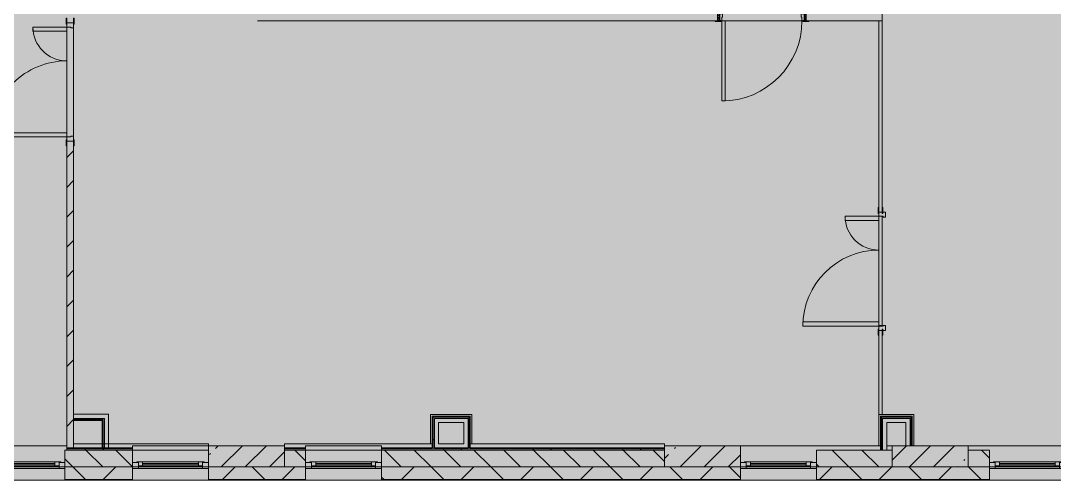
# Model space of a CAD drawing. Header units: millimetres. Extents: x 81609 to 272668, y -8553 to 29000.
# Drawn here: x 237063 to 249307, y -258 to 5180 of the extents above; entities that cross this region are included whole.
import ezdxf

# ---------------------------------------------------------------- set-up
doc = ezdxf.new("R2010")
doc.units = ezdxf.units.MM
doc.layers.add('A-DETL-GENF-2', color=7, linetype='Continuous', lineweight=9, true_color=0xc0c0c0, transparency=0.4)
for name, color, linetype, lineweight, true_color in [('A-DOOR-3', 7, 'Continuous', 5, 0xb7b7b7), ('A-DOOR-4', 7, 'Continuous', 5, 0xe2e2e2), ('A-DOOR-5', 7, 'Continuous', 5, 0xaaaaaa), ('A-DOOR-FRAM-2', 7, 'Continuous', 5, 0xe2e2e2), ('A-DOOR-FRAM-3', 7, 'Continuous', 5, 0xb7b7b7), ('A-DOOR-FRAM-4', 7, 'Continuous', 5, 0xaaaaaa), ('A-FLOR-2', 7, 'Continuous', 5, 0xb7b7b7), ('A-GLAZ-2', 7, 'Continuous', 5, 0x737373), ('A-WALL-3', 7, 'Continuous', 5, 0x737373), ('A-WALL-4', 7, 'Continuous', 9, 0x737373), ('I-WALL-1', 7, 'Continuous', 5, 0xe7e7e7), ('I-WALL-2', 7, 'Continuous', 9, 0xe7e7e7), ('I-WALL-4', 7, 'Continuous', 5, 0x737373), ('S-COLS-2', 7, 'Continuous', 5, 0x737373)]:
    doc.layers.add(name, color=color, linetype=linetype, lineweight=lineweight, true_color=true_color)
for name, color, linetype, lineweight in [('A-WALL-2', 7, 'Continuous', 5), ('I-WALL-3', 7, 'Continuous', 5), ('S-COLS-1', 7, 'Continuous', 5)]:
    doc.layers.add(name, color=color, linetype=linetype, lineweight=lineweight)
pattern_1 = [(45, (145658, 0), (-530.33, 530.33), []), (135, (145658, 0), (-530.33, -530.33), [])]

# ---------------------------------------------------------------- blocks, each defined once
blk = doc.blocks.new('120_Окно_СКБ_1Ст - 120_Окно_СКБ_1Ст 900х2500_h_ с форточкой-V256-2_9_3_птичка')
at = {"layer": 'A-GLAZ-2'}
for p, q in [((-450, -127), (-450, -57)), ((-450, -57), (-380, -57)), ((450, -57), (-450, -57)), ((-380, -57), (-380, -127)), ((380, -87), (-380, -87)), ((-380, -87), (-380, -127)), ((-330, -137), (-330, -87)), ((-330, -107), (330, -107)), ((330, -117), (-330, -117)), ((330, -137), (330, -87)), ((380, -127), (380, -57)), ((380, -57), (450, -57)), ((380, -127), (380, -87)), ((450, -57), (450, -127)), ((-380, -127), (-450, -127)), ((-450, -127), (-400, -127)), ((-380, -127), (-400, -127)), ((-400, -127), (-400, -137)), ((-400, -137), (400, -137)), ((400, -137), (-400, -137)), ((450, -127), (380, -127)), ((400, -127), (380, -127)), ((400, -127), (450, -127)), ((400, -137), (400, -127))]:
    blk.add_line(p, q, dxfattribs=at)
blk = doc.blocks.new('120_Окно_СКБ_1Ст - 120_Окно_СКБ_1Ст 900х2500_h_ с форточкой-22876038-2_9_3_птичка')
at = {"layer": 'A-GLAZ-2'}
for p, q in [((-450, -127), (-450, -57)), ((-450, -57), (-380, -57)), ((450, -57), (-450, -57)), ((-380, -57), (-380, -127)), ((380, -87), (-380, -87)), ((-380, -87), (-380, -127)), ((-330, -137), (-330, -87)), ((-330, -107), (330, -107)), ((330, -117), (-330, -117)), ((330, -137), (330, -87)), ((380, -127), (380, -57)), ((380, -57), (450, -57)), ((380, -127), (380, -87)), ((450, -57), (450, -127)), ((-380, -127), (-450, -127)), ((-450, -127), (-400, -127)), ((-380, -127), (-400, -127)), ((-400, -127), (-400, -137)), ((-400, -137), (400, -137)), ((400, -137), (-400, -137)), ((450, -127), (380, -127)), ((400, -127), (380, -127)), ((400, -127), (450, -127)), ((400, -137), (400, -127))]:
    blk.add_line(p, q, dxfattribs=at)
blk = doc.blocks.new('BSC_Колонна _Прямоугольная - 250х900-23282983-2_9_3_птичка')
at = {"layer": 'S-COLS-1'}
h = blk.add_hatch(dxfattribs=at)
h.set_pattern_fill('FP_106', color=256, style=0, pattern_type=2)
h.set_pattern_definition([(45, (-99480, -25), (-285.1231, 285.1231), []), (45, (-99194.88, -25), (-285.1231, 285.1231), [504.031, -100.806, 16.764, -84.042])])
h.paths.add_polyline_path([(450, -125), (450, 125), (-450, 125), (-450, -125)])
at = {"layer": 'S-COLS-2'}
for p, q in [((450, 125), (-450, 125)), ((-450, 125), (-450, -125)), ((450, -125), (450, 125)), ((-450, -125), (450, -125))]:
    blk.add_line(p, q, dxfattribs=at)
blk = doc.blocks.new('110_Дверь_СКБ_1Ст_Внутренняя1 - Д-7а_л__950x2100h_Туалет-V257-2_9_3_птичка')
at = {"layer": 'A-DOOR-4'}
h = blk.add_hatch(color=256, dxfattribs=at)
h.paths.add_polyline_path([(487.5, 110), (487.5, 70), (477.5, 70), (477.5, 30), (512.5, 30), (512.5, 110)])
h.paths.add_polyline_path([(-462.5, 110), (-487.5, 110), (-487.5, 30), (-452.5, 30), (-452.5, 70), (-462.5, 70)])
at = {"layer": 'A-DOOR-5'}
h = blk.add_hatch(dxfattribs=at)
h.set_pattern_fill('FP_11', color=256, style=0, pattern_type=2)
h.set_pattern_definition([(135, (1776.41, 174.685), (-14.14214, -14.14214), []), (225, (1776.41, 174.685), (14.14214, -14.14214), [])])
h.paths.add_polyline_path([(537.5, 110), (512.5, 110), (512.5, -110), (537.5, -110)])
at = {"layer": 'A-DOOR-FRAM-2'}
for points in [[(447.5, 1060), (447.5, 110), (487.5, 110), (487.5, 1060)], [(-542.5, 118), (-542.5, 110), (-472.5, 110), (-472.5, 118)], [(-472.5, 30), (-487.5, 30), (-487.5, -110), (-472.5, -110)], [(567.5, 118), (497.5, 118), (497.5, 110), (567.5, 110)], [(512.5, 30), (497.5, 30), (497.5, -110), (512.5, -110)], [(-542.5, -110), (-542.5, -118), (-472.5, -118), (-472.5, -110)], [(567.5, -110), (497.5, -110), (497.5, -118), (567.5, -118)]]:
    blk.add_hatch(color=256, dxfattribs=at).paths.add_polyline_path(points)
at = {"layer": 'A-DOOR-FRAM-4'}
h = blk.add_hatch(dxfattribs=at)
h.set_pattern_fill('FP_12', color=256, style=0, pattern_type=2)
h.set_pattern_definition([(45, (-346.384, 174.685), (-14.1421, 14.1421), []), (135, (-346.384, 174.685), (-14.1421, -14.1421), [])])
h.paths.add_polyline_path([(-487.5, 110), (-512.5, 110), (-512.5, -110), (-487.5, -110)])
at = {"layer": 'A-DOOR-3'}
for p, q in [((487.5, 1060), (447.5, 1060)), ((447.5, 1060), (447.5, 110)), ((487.5, 110), (487.5, 1060)), ((447.5, 110), (487.5, 110))]:
    blk.add_line(p, q, dxfattribs=at)
blk.add_arc((487.5, 110), 950, 90, 180, dxfattribs=at)
at = {"layer": 'A-DOOR-FRAM-3'}
for p, q in [((-472.5, 118), (-542.5, 118)), ((-542.5, 118), (-542.5, 110)), ((-542.5, 110), (-472.5, 110)), ((-487.5, 110), (-512.5, 110)), ((-512.5, 110), (-512.5, -110)), ((-462.5, 110), (-487.5, 110)), ((-487.5, 110), (-487.5, 30)), ((-487.5, -110), (-487.5, 110)), ((-472.5, 110), (-487.5, 110)), ((-487.5, 110), (-487.5, 109)), ((-487.5, 109), (-472.5, 109)), ((-487.5, 30), (-452.5, 30)), ((-472.5, 30), (-487.5, 30)), ((-487.5, 30), (-487.5, -110)), ((-472.5, 110), (-472.5, 118)), ((-472.5, 109), (-472.5, 110)), ((-472.5, -110), (-472.5, 30)), ((-462.5, 70), (-462.5, 110)), ((-452.5, 70), (-462.5, 70)), ((-452.5, 30), (-452.5, 70)), ((487.5, 70), (477.5, 70)), ((477.5, 70), (477.5, 30)), ((477.5, 30), (512.5, 30)), ((487.5, 110), (487.5, 70)), ((512.5, 110), (487.5, 110)), ((567.5, 118), (497.5, 118)), ((497.5, 118), (497.5, 110)), ((512.5, 110), (497.5, 110)), ((497.5, 110), (497.5, 109)), ((497.5, 110), (567.5, 110)), ((497.5, 109), (512.5, 109)), ((512.5, 30), (497.5, 30)), ((497.5, 30), (497.5, -110)), ((512.5, 30), (512.5, 110)), ((537.5, 110), (512.5, 110)), ((512.5, 110), (512.5, -110)), ((512.5, 109), (512.5, 110)), ((512.5, -110), (512.5, 30)), ((537.5, -110), (537.5, 110)), ((567.5, 110), (567.5, 118)), ((-472.5, -110), (-542.5, -110)), ((-542.5, -110), (-542.5, -118)), ((-542.5, -118), (-472.5, -118)), ((-512.5, -110), (-487.5, -110)), ((-487.5, -110), (-472.5, -110)), ((-472.5, -118), (-472.5, -110)), ((497.5, -110), (512.5, -110)), ((567.5, -110), (497.5, -110)), ((497.5, -110), (497.5, -118)), ((497.5, -118), (567.5, -118)), ((512.5, -110), (537.5, -110)), ((567.5, -118), (567.5, -110))]:
    blk.add_line(p, q, dxfattribs=at)
blk = doc.blocks.new('110_Дверь_СКБ_2Ст - Д-5_п_ Из игровой в коридор-32215844-2_9_3_птичка')
at = {"layer": 'A-DOOR-4'}
for points in [[(-638, 40), (-588, 40), (-588, 940), (-638, 940)], [(612, 440), (612, 40), (662, 40), (662, 440)]]:
    blk.add_hatch(color=256, dxfattribs=at).paths.add_polyline_path(points)
h = blk.add_hatch(color=256, dxfattribs=at)
h.paths.add_polyline_path([(-688, 40), (-688, -40), (-628, -40), (-628, -10), (-638, -10), (-638, 40)])
h.paths.add_polyline_path([(652, -40), (712, -40), (712, 40), (662, 40), (662, -10), (652, -10)])
at = {"layer": 'A-DOOR-FRAM-2'}
for points in [[(-742, 40), (-672, 40), (-672, 48), (-742, 48)], [(698, 40), (768, 40), (768, 48), (698, 48)], [(-742, -48), (-672, -48), (-672, -40), (-742, -40)], [(698, -48), (768, -48), (768, -40), (698, -40)]]:
    blk.add_hatch(color=256, dxfattribs=at).paths.add_polyline_path(points)
at = {"layer": 'A-DOOR-3'}
for p, q in [((-638, 940), (-638, 40)), ((-588, 940), (-638, 940)), ((-588, 40), (-588, 940)), ((662, 440), (612, 440)), ((612, 440), (612, 40)), ((662, 40), (662, 440)), ((-638, 40), (-588, 40)), ((612, 40), (662, 40))]:
    blk.add_line(p, q, dxfattribs=at)
for centre, radius, start, end in [((-638, 40), 900, 0, 90), ((662, 40), 400, 90, 180)]:
    blk.add_arc(centre, radius, start, end, dxfattribs=at)
at = {"layer": 'A-DOOR-FRAM-3'}
for p, q in [((-672, 48), (-742, 48)), ((-742, 48), (-742, 40)), ((-742, 40), (-672, 40)), ((-638, 40), (-688, 40)), ((-688, 40), (-688, -40)), ((-672, 40), (-672, 48)), ((-638, -10), (-638, 40)), ((662, 40), (662, -10)), ((712, 40), (662, 40)), ((768, 48), (698, 48)), ((698, 48), (698, 40)), ((698, 40), (768, 40)), ((712, -40), (712, 40)), ((768, 40), (768, 48)), ((-672, -40), (-742, -40)), ((-742, -40), (-742, -48)), ((-742, -48), (-672, -48)), ((-688, -40), (-628, -40)), ((-672, -39), (-688, -39)), ((-688, -39), (-688, -40)), ((-688, -40), (-672, -40)), ((-672, -40), (-672, -39)), ((-672, -48), (-672, -40)), ((-628, -10), (-638, -10)), ((-628, -40), (-628, -10)), ((662, -10), (652, -10)), ((652, -10), (652, -40)), ((652, -40), (712, -40)), ((712, -39), (698, -39)), ((698, -39), (698, -40)), ((698, -40), (712, -40)), ((768, -40), (698, -40)), ((698, -40), (698, -48)), ((698, -48), (768, -48)), ((712, -40), (712, -39)), ((768, -48), (768, -40))]:
    blk.add_line(p, q, dxfattribs=at)
blk = doc.blocks.new('BSC_Колонна _Прямоугольная - 250х900-V258-2_9_3_птичка')
at = {"layer": 'S-COLS-1'}
h = blk.add_hatch(dxfattribs=at)
h.set_pattern_fill('FP_107', color=256, style=0, pattern_type=2)
h.set_pattern_definition([(45, (-94080, -25), (-285.1231, 285.1231), []), (45, (-93794.88, -25), (-285.1231, 285.1231), [504.031, -100.806, 16.764, -84.042])])
h.paths.add_polyline_path([(450, -125), (450, 125), (-450, 125), (-450, -125), (311, -125)])
at = {"layer": 'S-COLS-2'}
for p, q in [((450, 125), (-450, 125)), ((-450, 125), (-450, -125)), ((450, -125), (450, 125)), ((-450, -125), (450, -125))]:
    blk.add_line(p, q, dxfattribs=at)
blk = doc.blocks.new('BSC_Колонна _Прямоугольная - 250х900-V259-2_9_3_птичка')
at = {"layer": 'S-COLS-1'}
h = blk.add_hatch(dxfattribs=at)
h.set_pattern_fill('FP_108', color=256, style=0, pattern_type=2)
h.set_pattern_definition([(45, (-102180, -25), (-285.1231, 285.1231), []), (45, (-101894.88, -25), (-285.1231, 285.1231), [504.031, -100.806, 16.764, -84.042])])
h.paths.add_polyline_path([(450, -125), (450, 125), (-450, 125), (-450, -125), (-368, -125)])
at = {"layer": 'S-COLS-2'}
for p, q in [((450, 125), (-450, 125)), ((-450, 125), (-450, -125)), ((450, -125), (450, 125)), ((-450, -125), (450, -125))]:
    blk.add_line(p, q, dxfattribs=at)
blk = doc.blocks.new('110_Дверь_СКБ_2Ст - Д-5_п__в составе перегородки _не входит в спец__-32680317-2_9_3_птичка')
at = {"layer": 'A-DOOR-4'}
h = blk.add_hatch(color=256, dxfattribs=at)
h.paths.add_polyline_path([(712, -20), (712, 60), (652, 60), (652, 30), (662, 30), (662, -20)])
h.paths.add_polyline_path([(-628, 60), (-688, 60), (-688, -20), (-638, -20), (-638, 30), (-628, 30)])
for points in [[(-588, -420), (-588, -20), (-638, -20), (-638, -420)], [(662, -20), (612, -20), (612, -920), (662, -920)]]:
    blk.add_hatch(color=256, dxfattribs=at).paths.add_polyline_path(points)
at = {"layer": 'A-DOOR-FRAM-2'}
for points in [[(-673, 28), (-743, 28), (-743, 20), (-673, 20)], [(767, 28), (697, 28), (697, 20), (767, 20)], [(-673, -20), (-743, -20), (-743, -28), (-673, -28)], [(767, -20), (697, -20), (697, -28), (767, -28)]]:
    blk.add_hatch(color=256, dxfattribs=at).paths.add_polyline_path(points)
at = {"layer": 'A-DOOR-3'}
for p, q in [((-638, -20), (-588, -20)), ((-638, -420), (-638, -20)), ((-588, -20), (-588, -420)), ((612, -20), (662, -20)), ((612, -920), (612, -20)), ((662, -20), (662, -920)), ((-588, -420), (-638, -420)), ((662, -920), (612, -920))]:
    blk.add_line(p, q, dxfattribs=at)
for centre, radius, start, end in [((-638, -20), 400, 270, 0), ((662, -20), 900, 180, 270)]:
    blk.add_arc(centre, radius, start, end, dxfattribs=at)
at = {"layer": 'A-DOOR-FRAM-3'}
for p, q in [((-743, 28), (-673, 28)), ((-743, 20), (-743, 28)), ((-673, 20), (-743, 20)), ((-688, 60), (-628, 60)), ((-688, -20), (-688, 60)), ((-688, 20), (-673, 20)), ((-688, 19), (-688, 20)), ((-673, 19), (-688, 19)), ((-673, 28), (-673, 20)), ((-673, 20), (-673, 19)), ((-638, 30), (-638, -20)), ((-628, 30), (-638, 30)), ((-628, 60), (-628, 30)), ((652, 60), (712, 60)), ((652, 30), (652, 60)), ((662, 30), (652, 30)), ((662, -20), (662, 30)), ((697, 20), (697, 28)), ((697, 28), (767, 28)), ((697, 19), (697, 20)), ((697, 20), (712, 20)), ((767, 20), (697, 20)), ((712, 19), (697, 19)), ((712, 60), (712, -20)), ((712, 20), (712, 19)), ((767, 28), (767, 20)), ((-743, -20), (-673, -20)), ((-743, -28), (-743, -20)), ((-673, -28), (-743, -28)), ((-638, -20), (-688, -20)), ((-673, -20), (-673, -28)), ((712, -20), (662, -20)), ((697, -28), (697, -20)), ((697, -20), (767, -20)), ((767, -28), (697, -28)), ((767, -20), (767, -28))]:
    blk.add_line(p, q, dxfattribs=at)

msp = doc.modelspace()

# ---------------------------------------------------------------- hatches: boundary and pattern name
at = {"layer": 'A-DETL-GENF-2'}
msp.add_hatch(color=256, dxfattribs=at).paths.add_polyline_path([(267874.9, -258), (270896, -258), (270896, 21558), (238966, 21558), (238966, 27348), (230518, 27348), (230518, 5750), (234860, 5750), (234860, -258), (266947.4, -258)])
at = {"layer": 'A-WALL-2'}
h = msp.add_hatch(dxfattribs=at)
h.set_pattern_fill('FP_78', color=256, style=0, pattern_type=2)
h.set_pattern_definition([(135, (145657.99, 0), (-176.7767, -176.7767), [])])
h.paths.add_polyline_path([(268488, -100), (268488, 100), (267688, 100), (267688, -100), (267874.9, -100)])
h.paths.add_polyline_path([(254889.7, -100), (255888, -100), (255888, 100), (254588, 100), (254588, -100)])
h.paths.add_polyline_path([(264628.6, -100), (264988, -100), (264988, 100), (264488, 100), (264488, -100)])
h.paths.add_polyline_path([(259338, -100), (259338, 100), (259088, 100), (259088, -100)])
h.paths.add_polyline_path([(260238, -100), (261288, -100), (261288, 100), (260238, 100)])
h.paths.add_polyline_path([(249438, -100), (250488, -100), (250488, 100), (249438, 100)])
h.paths.add_polyline_path([(246488, -100), (247388, -100), (247388, 100), (246488, 100)])
h.paths.add_polyline_path([(244688, -100), (244686.9, 100), (241338, 100), (241338, -100), (244686.9, -100)])
h.paths.add_polyline_path([(240438, -100), (240438, 100), (240188, 100), (240188, -100)])
h.paths.add_polyline_path([(248397, -100), (248538, -100), (248538, 100), (248288, 100), (248288, -100)])
h.paths.add_polyline_path([(238388, -100), (238388, 100), (237588, 100), (237588, -100), (238194.3, -100)])
h = msp.add_hatch(dxfattribs=at)
h.set_pattern_fill('FP_68', color=256, style=0, pattern_type=2)
h.set_pattern_definition([(45, (145658, 0), (-353.5534, 353.5534), []), (135, (145658, 0), (-353.5534, -353.5534), [])])
h.paths.add_polyline_path([(265888, -250), (266788, -250), (266788, -100), (265888, -100)])
h.paths.add_polyline_path([(267688, -250), (268488, -250), (268488, -100), (267688, -100)])
h.paths.add_polyline_path([(270657.5, -250), (270738, -250), (270738, -100), (269388, -100), (269388, -250), (269730, -250)])
h.paths.add_polyline_path([(253034.6, -250), (253688, -250), (253688, -100), (252788, -100), (252788, -250)])
h.paths.add_polyline_path([(259338, -250), (259338, -100), (258188, -100), (258188, -250), (258599.7, -250)])
h.paths.add_polyline_path([(261288, -250), (261288, -100), (260238, -100), (260238, -250), (260454.8, -250)])
h.paths.add_polyline_path([(254588, -250), (255888, -250), (255888, -100), (254588, -100)])
h.paths.add_polyline_path([(263588, -250), (264988, -250), (264988, -100), (263588, -100)])
h.paths.add_polyline_path([(248397, -250), (248538, -250), (248538, -100), (246488, -100), (246488, -250), (247469.5, -250)])
h.paths.add_polyline_path([(249438, -250), (250488, -250), (250488, -100), (249438, -100)])
h.paths.add_polyline_path([(244688, -250), (245588, -250), (245588, -100), (241338, -100), (241338, -250), (244686.9, -250)])
h.paths.add_polyline_path([(239288, -250), (240438, -250), (240438, -100), (239288, -100)])
h.paths.add_polyline_path([(237730.5, -250), (238388, -250), (238388, -100), (237588, -100), (237588, -250)])
h.paths.add_polyline_path([(236688, -250), (236688, -100), (234868, -100), (234868, -250), (235411.7, -250)])
at = {"layer": 'I-WALL-1'}
for points in [[(242013, 175), (242013, 475), (241963, 475), (241963, 175)], [(242313, 425), (242363, 425), (242363, 475), (242013, 475), (242013, 425)], [(242363, 175), (242363, 425), (242313, 425), (242313, 175)], [(247548, 425), (247598, 425), (247598, 475), (247273, 475), (247273, 425), (247469.5, 425)], [(247323, 100), (247323, 425), (247273, 425), (247273, 100)], [(247598, 150), (247598, 425), (247548, 425), (247548, 150)]]:
    msp.add_hatch(color=256, dxfattribs=at).paths.add_polyline_path(points)
at = {"layer": 'I-WALL-2'}
for points in [[(238054, 475), (238104, 475), (238104, 525), (237688, 525), (237688, 475)], [(238054, 125), (238104, 125), (238104, 475), (238054, 475), (238054, 230.5)], [(237688, 125), (238388, 125), (238388, 150), (239288, 150), (239288, 175), (237688, 175)]]:
    msp.add_hatch(color=256, dxfattribs=at).paths.add_polyline_path(points)
h = msp.add_hatch(color=256, dxfattribs=at)
h.paths.add_polyline_path([(244688, 125), (244686.9, 175), (242388, 175), (242388, 125), (244686.9, 125)])
h.paths.add_polyline_path([(240438, 125), (240438, 150), (241338, 150), (241338, 125), (241938, 125), (241938, 175), (240188, 175), (240188, 125)])
h.paths.add_polyline_path([(241963, 125), (242363, 125), (242363, 175), (241963, 175)])
at = {"layer": 'I-WALL-3'}
h = msp.add_hatch(dxfattribs=at)
h.set_pattern_fill('FP_80', color=256, style=0, pattern_type=2)
h.set_pattern_definition([(45, (145657.99, 0), (-176.7767, 176.7767), [])])
h.paths.add_polyline_path([(237608, 125), (237688, 125), (237688, 3755), (237608, 3755), (237608, 230.5)])
h.paths.add_polyline_path([(237658, 5155), (237688, 5155), (237688, 10400), (237608, 10400), (237608, 5155)])
h = msp.add_hatch(dxfattribs=at)
h.set_pattern_fill('FP_162', color=256, style=0, pattern_type=2)
h.set_pattern_definition(pattern_1)
h.paths.add_polyline_path([(241938, 125), (241950.5, 125), (241950.5, 500), (241938, 500), (241938, 175)])
h = msp.add_hatch(dxfattribs=at)
h.set_pattern_fill('FP_162', color=256, style=0, pattern_type=2)
h.set_pattern_definition(pattern_1)
h.paths.add_polyline_path([(241950.5, 125), (241963, 125), (241963, 487.5), (241950.5, 487.5), (241950.5, 175)])
h = msp.add_hatch(dxfattribs=at)
h.set_pattern_fill('FP_162', color=256, style=0, pattern_type=2)
h.set_pattern_definition(pattern_1)
h.paths.add_polyline_path([(242363, 125), (242375.5, 125), (242375.5, 475), (242363, 475), (242363, 175)])
h = msp.add_hatch(dxfattribs=at)
h.set_pattern_fill('FP_162', color=256, style=0, pattern_type=2)
h.set_pattern_definition(pattern_1)
h.paths.add_polyline_path([(242388, 125), (242388, 487.5), (242375.5, 487.5), (242375.5, 125)])
h = msp.add_hatch(dxfattribs=at)
h.set_pattern_fill('FP_162', color=256, style=0, pattern_type=2)
h.set_pattern_definition(pattern_1)
h.paths.add_polyline_path([(247260.5, 100), (247260.5, 487.5), (247248, 487.5), (247248, 100)])
h = msp.add_hatch(dxfattribs=at)
h.set_pattern_fill('FP_162', color=256, style=0, pattern_type=2)
h.set_pattern_definition(pattern_1)
h.paths.add_polyline_path([(247260.5, 100), (247273, 100), (247273, 475), (247260.5, 475), (247260.5, 230.5)])
h = msp.add_hatch(dxfattribs=at)
h.set_pattern_fill('FP_162', color=256, style=0, pattern_type=2)
h.set_pattern_definition(pattern_1)
h.paths.add_polyline_path([(247608.6, 150), (247610.5, 150), (247610.5, 475), (247598, 475), (247598, 150)])
h = msp.add_hatch(dxfattribs=at)
h.set_pattern_fill('FP_162', color=256, style=0, pattern_type=2)
h.set_pattern_definition(pattern_1)
h.paths.add_polyline_path([(247621.1, 150), (247623, 150), (247623, 487.5), (247610.5, 487.5), (247610.5, 150)])
h = msp.add_hatch(dxfattribs=at)
h.set_pattern_fill('FP_162', color=256, style=0, pattern_type=2)
h.set_pattern_definition(pattern_1)
h.paths.add_polyline_path([(238388, 112.5), (238388, 125), (237608, 125), (237608, 112.5), (238194.3, 112.5)])
h = msp.add_hatch(dxfattribs=at)
h.set_pattern_fill('FP_162', color=256, style=0, pattern_type=2)
h.set_pattern_definition(pattern_1)
h.paths.add_polyline_path([(240188, 112.5), (240438, 112.5), (240438, 125), (240188, 125)])
h.paths.add_polyline_path([(244688, 112.5), (244686.9, 125), (241338, 125), (241338, 112.5), (244686.9, 112.5)])
h = msp.add_hatch(dxfattribs=at)
h.set_pattern_fill('FP_162', color=256, style=0, pattern_type=2)
h.set_pattern_definition(pattern_1)
h.paths.add_polyline_path([(237730.5, 100), (238388, 100), (238388, 112.5), (237608, 112.5), (237608, 100), (237688, 100)])
h = msp.add_hatch(dxfattribs=at)
h.set_pattern_fill('FP_162', color=256, style=0, pattern_type=2)
h.set_pattern_definition(pattern_1)
h.paths.add_polyline_path([(241904.4, 100), (244688, 100), (244686.9, 112.5), (241338, 112.5), (241338, 100), (241440.6, 100)])
h.paths.add_polyline_path([(240188, 100), (240438, 100), (240438, 112.5), (240188, 112.5)])

# ---------------------------------------------------------------- linework, layer by layer
at = {"layer": 'A-FLOR-2'}
for p, q in [((247228, 1575), (247268, 1575)), ((247268, 1575), (247268, 1565)), ((241918, 174.2), (241918, 520)), ((241918, 520), (242408, 520)), ((242408, 520), (242408, 174.6)), ((247228, 150), (247228, 521)), ((247268, 521), (247644, 521)), ((247644, 521), (247644, 150))]:
    msp.add_line(p, q, dxfattribs=at)
at = {"layer": 'A-WALL-3'}
for p, q in [((237608, 100), (237588, 100)), ((237588, 100), (237588, -258)), ((238388, -258), (238388, 100)), ((240438, -258), (240438, 100)), ((241338, 100), (241338, -258)), ((247388, 100), (246488, 100)), ((246488, 100), (246488, -258)), ((248538, 100), (248288, 100)), ((248538, -258), (248538, 100)), ((236708, -100), (237588, -100)), ((238388, -100), (239288, -100)), ((239288, -100), (239288, -258)), ((240438, -100), (241338, -100)), ((245588, -258), (245588, -100)), ((245588, -100), (246488, -100)), ((248538, -100), (249438, -100)), ((234860, -258), (238388, -258)), ((238388, -258), (252788, -258))]:
    msp.add_line(p, q, dxfattribs=at)
at = {"layer": 'A-WALL-4'}
for p, q in [((247268, 5180), (247228, 5180)), ((238054, 475), (237688, 475)), ((238041.5, 462.5), (237688, 462.5)), ((238041.5, 125), (238041.5, 462.5)), ((238054, 125), (238054, 475)), ((241950.5, 487.5), (241950.5, 125)), ((242375.5, 487.5), (241950.5, 487.5)), ((241963, 475), (241963, 125)), ((242363, 475), (241963, 475)), ((242363, 125), (242363, 475)), ((242375.5, 125), (242375.5, 487.5)), ((247248, 487.5), (247248, 425)), ((247260.5, 487.5), (247260.5, 100)), ((247610.5, 487.5), (247260.5, 487.5)), ((247273, 475), (247273, 100)), ((247598, 475), (247273, 475)), ((247598, 150), (247598, 475)), ((247610.5, 150), (247610.5, 487.5)), ((237608, 125), (238388, 125)), ((237688, 175), (237688, 125)), ((240188, 125), (240438, 125)), ((241338, 125), (241938, 125)), ((241938, 175), (241938, 125)), ((241963, 125), (242363, 125)), ((242388, 175), (242388, 125)), ((242388, 125), (244688, 125)), ((237608, 112.5), (238388, 112.5)), ((237608, 100), (238388, 100)), ((240188, 112.5), (240438, 112.5)), ((240438, 100), (240188, 100)), ((241338, 112.5), (244688, 112.5)), ((244688, 100), (241338, 100)), ((237588, -100), (238388, -100)), ((238388, -100), (237588, -100)), ((240188, -100), (240438, -100)), ((240438, -100), (240188, -100)), ((241338, -100), (244688, -100)), ((244688, -100), (241338, -100)), ((246488, -100), (247388, -100)), ((247388, -100), (246488, -100)), ((248288, -100), (248538, -100)), ((248538, -100), (248288, -100)), ((237588, -250), (238388, -250)), ((237588, -253), (238388, -253)), ((239288, -250), (240438, -250)), ((239288, -253), (240438, -253)), ((241338, -250), (245588, -250)), ((241338, -253), (245588, -253)), ((246488, -250), (248538, -250)), ((246488, -253), (248538, -253))]:
    msp.add_line(p, q, dxfattribs=at)
at = {"layer": 'I-WALL-4'}
for p, q in [((247268, 10600), (247268, 2970)), ((239868, 5180), (245288, 5180)), ((246318, 5180), (245408, 5180)), ((246398, 5180), (247228, 5180)), ((247228, 5180), (247228, 2970)), ((237608, 3855), (237608, 5055)), ((237688, 5095), (237688, 3815)), ((237608, 3700), (237608, 100)), ((237688, 175), (237688, 3700)), ((247268, 2865), (247268, 1575)), ((247228, 1615), (247228, 2815)), ((247228, 1460), (247228, 521)), ((247268, 521), (247268, 1460)), ((238104, 525), (237688, 525)), ((238104, 125), (238104, 525)), ((241938, 500), (241938, 175)), ((242388, 500), (241938, 500)), ((242388, 175), (242388, 500)), ((247228, 521), (247268, 521)), ((247248, 500), (247248, 100)), ((247623, 500), (247248, 500)), ((247623, 150), (247623, 500)), ((237688, 450), (238029, 450)), ((238029, 450), (238029, 125)), ((242013, 175), (242013, 425)), ((242013, 425), (242313, 425)), ((242313, 425), (242313, 175)), ((247323, 100), (247323, 425)), ((247323, 425), (247548, 425)), ((247548, 425), (247548, 150)), ((236708, 150), (237608, 150)), ((239288, 175), (237688, 175)), ((238388, 100), (238388, 150)), ((238388, 150), (239288, 150)), ((239288, 150), (239288, 175)), ((241938, 175), (240188, 175)), ((240188, 175), (240188, 150)), ((240438, 100), (240438, 150)), ((240438, 150), (241338, 150)), ((241338, 150), (241338, 100)), ((242313, 175), (242013, 175)), ((244688, 175), (242388, 175)), ((244688, 150), (244688, 175)), ((245588, 150), (247248, 150)), ((247323, 150), (247388, 150)), ((248288, 150), (252788, 150)), ((239288, 100), (238388, 100)), ((241338, 100), (240438, 100))]:
    msp.add_line(p, q, dxfattribs=at)

# ---------------------------------------------------------------- block references
at = {"layer": 'A-DOOR-3'}
for name, p, rotation in [('110_Дверь_СКБ_1Ст_Внутренняя1 - Д-7а_л__950x2100h_Туалет-V257-2_9_3_птичка', (245855.5, 5290), 180), ('110_Дверь_СКБ_2Ст - Д-5_п_ Из игровой в коридор-32215844-2_9_3_птичка', (237648, 4442.5), 89.99999999999991), ('110_Дверь_СКБ_2Ст - Д-5_п__в составе перегородки _не входит в спец__-32680317-2_9_3_птичка', (247248, 2227.5), 270)]:
    msp.add_blockref(name, p, dxfattribs=dict(at, rotation=rotation))
at = {"layer": 'A-GLAZ-2', "rotation": 180}
for name, p in [('120_Окно_СКБ_1Ст - 120_Окно_СКБ_1Ст 900х2500_h_ с форточкой-V256-2_9_3_птичка', (237138, -175)), ('120_Окно_СКБ_1Ст - 120_Окно_СКБ_1Ст 900х2500_h_ с форточкой-22876038-2_9_3_птичка', (238838, -175)), ('120_Окно_СКБ_1Ст - 120_Окно_СКБ_1Ст 900х2500_h_ с форточкой-22876038-2_9_3_птичка', (240888, -175)), ('120_Окно_СКБ_1Ст - 120_Окно_СКБ_1Ст 900х2500_h_ с форточкой-22876038-2_9_3_птичка', (246038, -175)), ('120_Окно_СКБ_1Ст - 120_Окно_СКБ_1Ст 900х2500_h_ с форточкой-22876038-2_9_3_птичка', (248988, -175))]:
    msp.add_blockref(name, p, dxfattribs=at)
at = {"layer": 'S-COLS-2'}
for name, p in [('BSC_Колонна _Прямоугольная - 250х900-V258-2_9_3_птичка', (239738, 25)), ('BSC_Колонна _Прямоугольная - 250х900-23282983-2_9_3_птичка', (245138, 25)), ('BSC_Колонна _Прямоугольная - 250х900-V259-2_9_3_птичка', (247838, 25))]:
    msp.add_blockref(name, p, dxfattribs=at)

doc.saveas('drawing.dxf')
